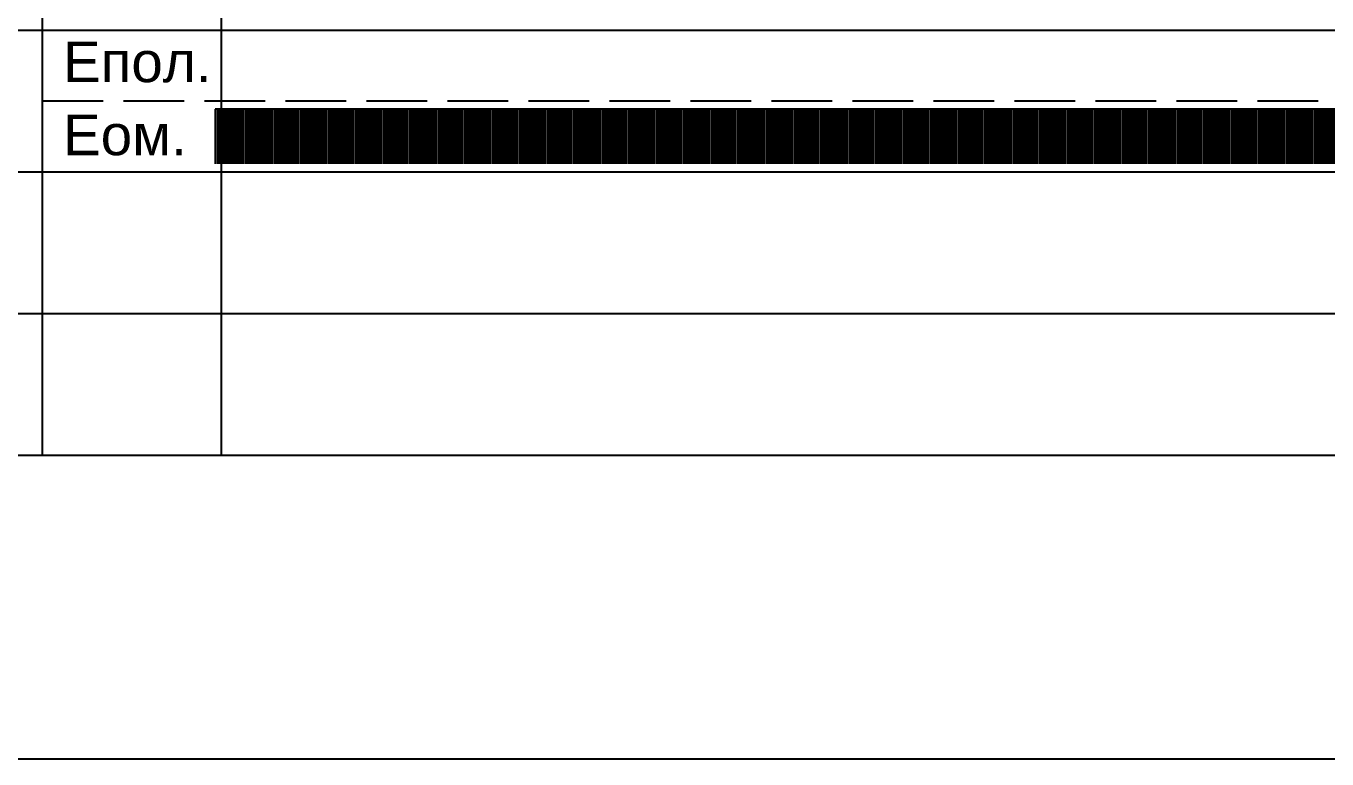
# Model space of a CAD drawing. Header units: millimetres. Extents: x -226 to 1784, y 10 to 1137.
# Drawn here: x 80.4 to 144.6, y 10.5 to 46.7 of the extents above; entities that cross this region are included whole.
import ezdxf

# ---------------------------------------------------------------- set-up
doc = ezdxf.new("R2010")
doc.units = ezdxf.units.MM
doc.linetypes.add('HID-3', pattern=[4, 3, -1])
for name, color, linetype in [('График_G', 1, 'Continuous'), ('Макет', 7, 'Continuous'), ('Перешкоди', 7, 'Continuous')]:
    doc.layers.add(name, color=color, linetype=linetype)
doc.layers.add('Текст', color=7, linetype='Continuous', lineweight=0)
doc.styles.get("Standard").update_dxf_attribs({"font": 'arial.ttf'})

# ---------------------------------------------------------------- blocks, each defined once
blk = doc.blocks.new('Незахист_Eом')
at = {"layer": 'График_G'}
h = blk.add_hatch(color=256, dxfattribs=at)
h.dxf.hatch_style = 1
h.set_gradient(color1=(255, 0, 0), color2=(255, 0, 0), tint=0.49)
h.paths.add_polyline_path([(0.3, -219.393), (-0.3, -219.393), (-0.3, -222.093), (0.3, -222.093)])
for p, q in [((-0.3, -219.393), (-0.3, -222.093)), ((0.3, -219.393), (-0.3, -219.393)), ((0.3, -219.393), (0.3, -222.093))]:
    blk.add_line(p, q, dxfattribs=at)

msp = doc.modelspace()

# ---------------------------------------------------------------- linework, layer by layer
at = {"layer": 'Макет', "lineweight": -2}
for p, q in [((90, 227.508), (90, 25.507)), ((20, 46.507), (390, 46.507)), ((20, 46.507), (390, 46.507)), ((20, 39.507), (390, 39.507)), ((20, 32.507), (390, 32.507)), ((20, 25.507), (405, 25.507)), ((9.044, 10.507), (405, 10.507))]:
    msp.add_line(p, q, dxfattribs=at)
at = {"layer": 'Макет'}
msp.add_line((81.171, 25.507), (81.171, 75.507), dxfattribs=at)
at = {"layer": 'Макет', "linetype": 'HID-3', "lineweight": -2}
msp.add_line((81.171, 43.007), (390, 43.007), dxfattribs=at)

# ---------------------------------------------------------------- block references
at = {"layer": 'Перешкоди'}
for p in [(90.003, 262), (90.103, 262), (90.203, 262), (90.303, 262), (90.403, 262), (90.503, 262), (90.603, 262), (90.703, 262), (90.803, 262), (90.903, 262), (91.003, 262), (91.103, 262), (91.203, 262), (91.303, 262), (91.403, 262), (91.503, 262), (91.603, 262), (91.703, 262), (91.803, 262), (91.903, 262), (92.003, 262), (92.103, 262), (92.203, 262), (92.303, 262), (92.403, 262), (92.503, 262), (92.603, 262), (92.703, 262), (92.803, 262), (92.903, 262), (93.003, 262), (93.103, 262), (93.203, 262), (93.303, 262), (93.403, 262), (93.503, 262), (93.603, 262), (93.703, 262), (93.803, 262), (93.903, 262), (94.003, 262), (94.103, 262), (94.203, 262), (94.303, 262), (94.403, 262), (94.503, 262), (94.603, 262), (94.703, 262), (94.803, 262), (94.903, 262), (95.003, 262), (95.103, 262), (95.203, 262), (95.303, 262), (95.403, 262), (95.503, 262), (95.603, 262), (95.703, 262), (95.803, 262), (95.903, 262), (96.003, 262), (96.103, 262), (96.203, 262), (96.303, 262), (96.403, 262), (96.503, 262), (96.603, 262), (96.703, 262), (96.803, 262), (96.903, 262), (97.003, 262), (97.103, 262), (97.203, 262), (97.303, 262), (97.403, 262), (97.503, 262), (97.603, 262), (97.703, 262), (97.803, 262), (97.903, 262), (98.003, 262), (98.103, 262), (98.203, 262), (98.303, 262), (98.403, 262), (98.503, 262), (98.603, 262), (98.703, 262), (98.803, 262), (98.903, 262), (99.003, 262), (99.103, 262), (99.203, 262), (99.303, 262), (99.403, 262), (99.503, 262), (99.603, 262), (99.703, 262), (99.803, 262), (99.903, 262), (100.003, 262), (100.103, 262), (100.203, 262), (100.303, 262), (100.403, 262), (100.503, 262), (100.603, 262), (100.703, 262), (100.803, 262), (100.903, 262), (101.003, 262), (101.103, 262), (101.203, 262), (101.303, 262), (101.403, 262), (101.503, 262), (101.603, 262), (101.703, 262), (101.803, 262), (101.903, 262), (102.003, 262), (102.103, 262), (102.203, 262), (102.303, 262), (102.403, 262), (102.503, 262), (102.603, 262), (102.703, 262), (102.803, 262), (102.903, 262), (103.003, 262), (103.103, 262), (103.203, 262), (103.303, 262), (103.403, 262), (103.503, 262), (103.603, 262), (103.703, 262), (103.803, 262), (103.903, 262), (104.003, 262), (104.103, 262), (104.203, 262), (104.303, 262), (104.403, 262), (104.503, 262), (104.603, 262), (104.703, 262), (104.803, 262), (104.903, 262), (105.003, 262), (105.103, 262), (105.203, 262), (105.303, 262), (105.403, 262), (105.503, 262), (105.603, 262), (105.703, 262), (105.803, 262), (105.903, 262), (106.003, 262), (106.103, 262), (106.203, 262), (106.303, 262), (106.403, 262), (106.503, 262), (106.603, 262), (106.703, 262), (106.803, 262), (106.903, 262), (107.003, 262), (107.103, 262), (107.203, 262), (107.303, 262), (107.403, 262), (107.503, 262), (107.603, 262), (107.703, 262), (107.803, 262), (107.903, 262), (108.003, 262), (108.103, 262), (108.203, 262), (108.303, 262), (108.403, 262), (108.503, 262), (108.603, 262), (108.703, 262), (108.803, 262), (108.903, 262), (109.003, 262), (109.103, 262), (109.203, 262), (109.303, 262), (109.403, 262), (109.503, 262), (109.603, 262), (109.703, 262), (109.803, 262), (109.903, 262), (110.003, 262), (110.103, 262), (110.203, 262), (110.303, 262), (110.403, 262), (110.503, 262), (110.603, 262), (110.703, 262), (110.803, 262), (110.903, 262), (111.003, 262), (111.103, 262), (111.203, 262), (111.303, 262), (111.403, 262), (111.503, 262), (111.603, 262), (111.703, 262), (111.803, 262), (111.903, 262), (112.003, 262), (112.103, 262), (112.203, 262), (112.303, 262), (112.403, 262), (112.503, 262), (112.603, 262), (112.703, 262), (112.803, 262), (112.903, 262), (113.003, 262), (113.103, 262), (113.203, 262), (113.303, 262), (113.403, 262), (113.503, 262), (113.603, 262), (113.703, 262), (113.803, 262), (113.903, 262), (114.003, 262), (114.103, 262), (114.203, 262), (114.303, 262), (114.403, 262), (114.503, 262), (114.603, 262), (114.703, 262), (114.803, 262), (114.903, 262), (115.003, 262), (115.103, 262), (115.203, 262), (115.303, 262), (115.403, 262), (115.503, 262), (115.603, 262), (115.703, 262), (115.803, 262), (115.903, 262), (116.003, 262), (116.103, 262), (116.203, 262), (116.303, 262), (116.403, 262), (116.503, 262), (116.603, 262), (116.703, 262), (116.803, 262), (116.903, 262), (117.003, 262), (117.103, 262), (117.203, 262), (117.303, 262), (117.403, 262), (117.503, 262), (117.603, 262), (117.703, 262), (117.803, 262), (117.903, 262), (118.003, 262), (118.103, 262), (118.203, 262), (118.303, 262), (118.403, 262), (118.503, 262), (118.603, 262), (118.703, 262), (118.803, 262), (118.903, 262), (119.003, 262), (119.103, 262), (119.203, 262), (119.303, 262), (119.403, 262), (119.503, 262), (119.603, 262), (119.703, 262), (119.803, 262), (119.903, 262), (120.003, 262), (120.103, 262), (120.203, 262), (120.303, 262), (120.403, 262), (120.503, 262), (120.603, 262), (120.703, 262), (120.803, 262), (120.903, 262), (121.003, 262), (121.103, 262), (121.203, 262), (121.303, 262), (121.403, 262), (121.503, 262), (121.603, 262), (121.703, 262), (121.803, 262), (121.903, 262), (122.003, 262), (122.103, 262), (122.203, 262), (122.303, 262), (122.403, 262), (122.503, 262), (122.603, 262), (122.703, 262), (122.803, 262), (122.903, 262), (123.003, 262), (123.103, 262), (123.203, 262), (123.303, 262), (123.403, 262), (123.503, 262), (123.603, 262), (123.703, 262), (123.803, 262), (123.903, 262), (124.003, 262), (124.103, 262), (124.203, 262), (124.303, 262), (124.403, 262), (124.503, 262), (124.603, 262), (124.703, 262), (124.803, 262), (124.903, 262), (125.003, 262), (125.103, 262), (125.203, 262), (125.303, 262), (125.403, 262), (125.503, 262), (125.603, 262), (125.703, 262), (125.803, 262), (125.903, 262), (126.003, 262), (126.103, 262), (126.203, 262), (126.303, 262), (126.403, 262), (126.503, 262), (126.603, 262), (126.703, 262), (126.803, 262), (126.903, 262), (127.003, 262), (127.103, 262), (127.203, 262), (127.303, 262), (127.403, 262), (127.503, 262), (127.603, 262), (127.703, 262), (127.803, 262), (127.903, 262), (128.003, 262), (128.103, 262), (128.203, 262), (128.303, 262), (128.403, 262), (128.503, 262), (128.603, 262), (128.703, 262), (128.803, 262), (128.903, 262), (129.003, 262), (129.103, 262), (129.203, 262), (129.303, 262), (129.403, 262), (129.503, 262), (129.603, 262), (129.703, 262), (129.803, 262), (129.903, 262), (130.003, 262), (130.103, 262), (130.203, 262), (130.303, 262), (130.403, 262), (130.503, 262), (130.603, 262), (130.703, 262), (130.803, 262), (130.903, 262), (131.003, 262), (131.103, 262), (131.203, 262), (131.303, 262), (131.403, 262), (131.503, 262), (131.603, 262), (131.703, 262), (131.803, 262), (131.903, 262), (132.003, 262), (132.103, 262), (132.203, 262), (132.303, 262), (132.403, 262), (132.503, 262), (132.603, 262), (132.703, 262), (132.803, 262), (132.903, 262), (133.003, 262), (133.103, 262), (133.203, 262), (133.303, 262), (133.403, 262), (133.503, 262), (133.603, 262), (133.703, 262), (133.803, 262), (133.903, 262), (134.003, 262), (134.103, 262), (134.203, 262), (134.303, 262), (134.403, 262), (134.503, 262), (134.603, 262), (134.703, 262), (134.803, 262), (134.903, 262), (135.003, 262), (135.103, 262), (135.203, 262), (135.303, 262), (135.403, 262), (135.503, 262), (135.603, 262), (135.703, 262), (135.803, 262), (135.903, 262), (136.003, 262), (136.103, 262), (136.203, 262), (136.303, 262), (136.403, 262), (136.503, 262), (136.603, 262), (136.703, 262), (136.803, 262), (136.903, 262), (137.003, 262), (137.103, 262), (137.203, 262), (137.303, 262), (137.403, 262), (137.503, 262), (137.603, 262), (137.703, 262), (137.803, 262), (137.903, 262), (138.003, 262), (138.103, 262), (138.203, 262), (138.303, 262), (138.403, 262), (138.503, 262), (138.603, 262), (138.703, 262), (138.803, 262), (138.903, 262), (139.003, 262), (139.103, 262), (139.203, 262), (139.303, 262), (139.403, 262), (139.503, 262), (139.603, 262), (139.703, 262), (139.803, 262), (139.903, 262), (140.003, 262), (140.103, 262), (140.203, 262), (140.303, 262), (140.403, 262), (140.503, 262), (140.603, 262), (140.703, 262), (140.803, 262), (140.903, 262), (141.003, 262), (141.103, 262), (141.203, 262), (141.303, 262), (141.403, 262), (141.503, 262), (141.603, 262), (141.703, 262), (141.803, 262), (141.903, 262), (142.003, 262), (142.103, 262), (142.203, 262), (142.303, 262), (142.403, 262), (142.503, 262), (142.603, 262), (142.703, 262), (142.803, 262), (142.903, 262), (143.003, 262), (143.103, 262), (143.203, 262), (143.303, 262), (143.403, 262), (143.503, 262), (143.603, 262), (143.703, 262), (143.803, 262), (143.903, 262), (144.003, 262), (144.103, 262), (144.203, 262), (144.303, 262), (144.403, 262), (144.503, 262), (144.603, 262), (144.703, 262), (144.803, 262), (144.903, 262)]:
    msp.add_blockref('Незахист_Eом', p, dxfattribs=at)

# ---------------------------------------------------------------- texts
at = {"layer": 'Текст', "char_height": 2, "width": 5.53137, "attachment_point": 1}
for s, insert in [('Епол.', (82.179, 45.935)), ('Еом.', (82.179, 42.329))]:
    msp.add_mtext(s, dxfattribs=dict(at, insert=insert))

doc.saveas('drawing.dxf')
